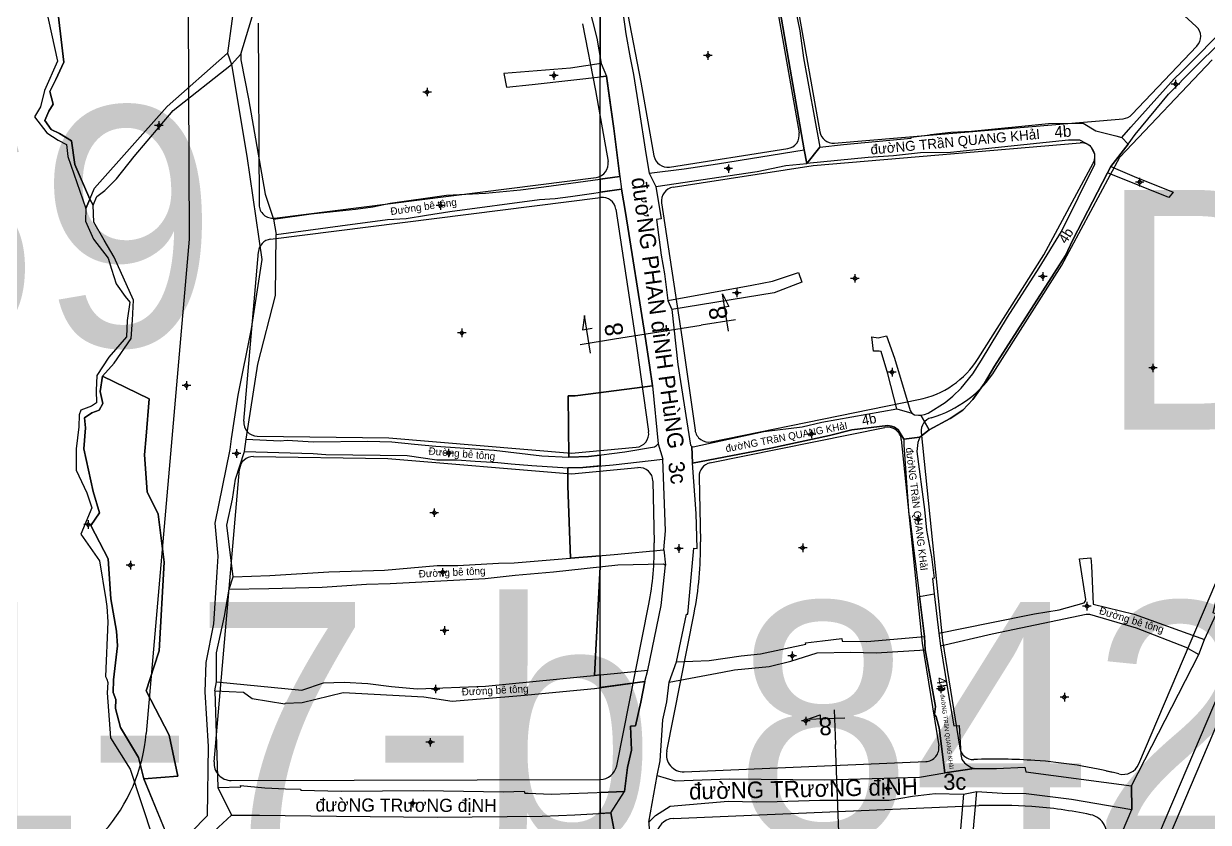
# Model space of a CAD drawing. Extents: x 548357 to 553070, y 1834500 to 1842500.
# Drawn here: x 551831.4 to 552177.8, y 1839720.7 to 1839954 of the extents above; entities that cross this region are included whole.
import ezdxf

# ---------------------------------------------------------------- set-up
doc = ezdxf.new("R2010")
doc.units = 0
for name, color, linetype in [('Level 10', 7, 'Continuous'), ('Level 11', 7, 'Continuous'), ('Level 13', 7, 'Continuous'), ('Level 2', 7, 'Continuous'), ('Level 20', 7, 'Continuous'), ('Level 30', 7, 'Continuous'), ('Level 4', 7, 'Continuous'), ('Level 5', 7, 'Continuous'), ('Level 52', 7, 'Continuous'), ('Level 55', 7, 'Continuous'), ('Level 61', 7, 'Continuous'), ('Level 62', 7, 'Continuous'), ('Level 7', 7, 'Continuous')]:
    doc.layers.add(name, color=color, linetype=linetype)

msp = doc.modelspace()

# ---------------------------------------------------------------- linework, layer by layer
at = {"layer": 'Level 10'}
for p, q in [((551894.96, 1839945.12), (551898.9, 1839958.28)), ((551891.05, 1839945.43), (551892.17, 1839942.16)), ((551892.17, 1839942.16), (551894.96, 1839945.12)), ((552000.29, 1839942.39), (552001.8, 1839938.69)), ((552152.44, 1839920.77), (552154.31, 1839918.89)), ((552059.66, 1839917.15), (552060.42, 1839913.18)), ((552060.42, 1839913.18), (552064.18, 1839918.01)), ((552149.31, 1839912.36), (552154.31, 1839918.89)), ((552005.69, 1839909.44), (552006.21, 1839905.67)), ((552014.28, 1839910.39), (552016.23, 1839906.45)), ((552148.32, 1839910.5), (552149.31, 1839912.36)), ((551849.59, 1839900.04), (551850.72, 1839902.76)), ((551850.72, 1839902.76), (551851.73, 1839900.97)), ((551904.51, 1839896.91), (551905.21, 1839892.49)), ((552019.73, 1839873.18), (552020.94, 1839870.48)), ((552086.71, 1839841.5), (552091.08, 1839840.18)), ((552093.77, 1839839.65), (552096.18, 1839835.31)), ((552088.79, 1839832.65), (552093.43, 1839833.22)), ((552093.43, 1839833.22), (552096.18, 1839835.31)), ((551895.98, 1839828.98), (551896.49, 1839832.63)), ((552016.93, 1839831.23), (552018.34, 1839826.82)), ((552026.74, 1839830.5), (552026.96, 1839825.57)), ((552018.6, 1839800.27), (552019.11, 1839795.8)), ((551891.51, 1839788.8), (551892.68, 1839792.38)), ((552093.37, 1839786.68), (552097.63, 1839787.43)), ((552093.37, 1839786.68), (552094.84, 1839774.91)), ((552097.63, 1839787.43), (552099.02, 1839775.94)), ((552094.84, 1839774.91), (552095.01, 1839771.03)), ((552099.02, 1839775.94), (552099.5, 1839772.24)), ((552174.99, 1839769.72), (552176.67, 1839774.05)), ((552020.17, 1839761.61), (552022.32, 1839767.51)), ((552155.28, 1839731.31), (552174.99, 1839769.72)), ((552012.99, 1839761.79), (552013.89, 1839765.15)), ((551887.35, 1839759.05), (551887.77, 1839761.67)), ((551887.35, 1839759.05), (551888.21, 1839730.82)), ((552100.72, 1839735.13), (552109.31, 1839736.38)), ((551866.59, 1839733.35), (551875.12, 1839712.59)), ((552014.21, 1839720.71), (552016.6, 1839734.31)), ((551888.21, 1839730.82), (551892.22, 1839722.77)), ((552003.1, 1839723.46), (552007.07, 1839729.66)), ((552106.15, 1839728.83), (552110.13, 1839729.63)), ((552155.28, 1839731.31), (552155.44, 1839724.35)), ((551885.85, 1839716.87), (551892.22, 1839722.77))]:
    msp.add_line(p, q, dxfattribs=at)
for points in [[(552042.03, 1840086.91), (552036.46, 1840080.85), (552033.09, 1840077.06), (552032.33, 1840075.02), (552032.42, 1840071.3), (552035.33, 1840058.44), (552038.78, 1840039.44), (552040.8, 1840029.04), (552041.63, 1840023.84), (552043.28, 1840015.42), (552044.5, 1840010.5), (552050.18, 1839988.48), (552050.68, 1839988.61), (552052.11, 1839982.15), (552058.33, 1839951.97), (552059.46, 1839944.03), (552064.18, 1839918.01)], [(551874.82, 1840060.07), (551877.52, 1840056.47), (551883.13, 1840040.25), (551894.56, 1839994.28), (551896.08, 1839982.99), (551891.05, 1839945.43)], [(551803.25, 1839993.72), (551816.2, 1839987.36), (551827.49, 1839984.86), (551835.83, 1839980.73), (551843.45, 1839974.14), (551840.96, 1839961.92), (551843.14, 1839942.77), (551840.82, 1839937.72), (551839.08, 1839934.25), (551840.08, 1839930.56), (551838.75, 1839928.44), (551837.63, 1839925.72), (551839.5, 1839923.1), (551841.88, 1839921.92), (551845.36, 1839919.86), (551846.42, 1839912.88), (551850.72, 1839902.76)], [(552047.21, 1839978.9), (552052.62, 1839957.58), (552059.66, 1839917.15)], [(551830.87, 1839973.54), (551835.23, 1839967.69), (551835.12, 1839960.05), (551837.81, 1839959.05), (551841.34, 1839943.08), (551837.47, 1839934.51), (551836.38, 1839929.78), (551834.6, 1839926.87), (551838.19, 1839922.2), (551841.55, 1839919.98), (551843.94, 1839918.71), (551844.35, 1839915.27), (551849.59, 1839900.04)], [(551992.87, 1839972.58), (551995.18, 1839964.84), (551998.96, 1839949.81), (552000.29, 1839942.39)], [(552002.97, 1839972.96), (552005.4, 1839960.86), (552006.08, 1839961.03), (552007.46, 1839951.11), (552008.72, 1839944.1), (552009.71, 1839939.18), (552011.28, 1839929.37), (552013.3, 1839916.16), (552014.28, 1839910.39)], [(552152.44, 1839920.77), (552155.09, 1839923.83), (552167.77, 1839937.97), (552169.98, 1839940.02), (552183.95, 1839954.14)], [(552154.31, 1839918.89), (552156.41, 1839921.63), (552166.14, 1839933.49), (552173.51, 1839940.95), (552181.52, 1839948.84), (552185.57, 1839952.62)], [(551850.72, 1839902.76), (551852.12, 1839905.95), (551873.35, 1839929.87), (551891.05, 1839945.43)], [(551894.96, 1839945.12), (551894.96, 1839943.48), (551897.12, 1839932.14), (551902, 1839904.23), (551904.51, 1839896.91)], [(551851.73, 1839900.97), (551852.8, 1839903.52), (551855.17, 1839905.29), (551858.54, 1839908.69), (551863.71, 1839915.22), (551875.17, 1839928.68), (551892.17, 1839942.16)], [(551892.17, 1839942.16), (551896.69, 1839915.35), (551901.09, 1839885.12), (551897.91, 1839864.91), (551894.07, 1839845.46), (551892.07, 1839832.72), (551891.67, 1839829.64), (551887.31, 1839808.05), (551888.16, 1839798.4), (551887.93, 1839793.71), (551886.97, 1839778.68), (551884.71, 1839767.35), (551884.41, 1839758.76), (551885.36, 1839742.85), (551885.1, 1839722.59), (551880.36, 1839717.77), (551875.12, 1839712.59)], [(552000.29, 1839942.39), (551991.29, 1839941.05), (551971.8, 1839939.46), (551972.6, 1839935.54), (551980.08, 1839936.25), (552001.8, 1839938.69)], [(552001.8, 1839938.69), (552003.92, 1839923.47), (552005.69, 1839909.44)], [(552064.18, 1839918.01), (552071.09, 1839918.76), (552090.89, 1839920.58), (552090.91, 1839920.88), (552096.36, 1839921.54), (552096.61, 1839921.62), (552102.53, 1839922.31), (552108.49, 1839922.67), (552131.05, 1839924.84), (552141.23, 1839925), (552144.91, 1839922.71), (552150.73, 1839921.26), (552152.44, 1839920.77)], [(552093.77, 1839839.65), (552094.84, 1839839.79), (552095.86, 1839840.23), (552100.8, 1839843.39), (552103.04, 1839845.16), (552105.53, 1839847.53), (552108.97, 1839851.72), (552111.5, 1839855.71), (552119.11, 1839868.33), (552128.3, 1839882.69), (552134.87, 1839893.3), (552144.59, 1839912.98), (552144.61, 1839915.85), (552143.35, 1839918.34), (552140.18, 1839920.05), (552136.92, 1839920.02), (552102.44, 1839916.36), (552093.58, 1839916.28), (552085.69, 1839915.46), (552078.33, 1839914.92), (552060.42, 1839913.18)], [(552014.28, 1839910.39), (552024.54, 1839911.65), (552034.27, 1839913.11), (552059.66, 1839917.15)], [(552016.23, 1839906.45), (552045.88, 1839910.82), (552054.22, 1839912.58), (552060.42, 1839913.18)], [(551904.51, 1839896.91), (551915.49, 1839898.46), (551928.41, 1839899.8), (551933.5, 1839900.56), (551938.53, 1839901.6), (551955.06, 1839903.89), (551966.47, 1839904.55), (551976.69, 1839905.5), (551983.46, 1839906.33), (552005.69, 1839909.44)], [(552096.18, 1839835.31), (552102.27, 1839838.64), (552106.04, 1839841.1), (552108.92, 1839844.21), (552112.38, 1839849.02), (552115.29, 1839853.93), (552135.98, 1839886.33), (552138.17, 1839890.92), (552148.32, 1839910.5)], [(552149.31, 1839912.36), (552156.13, 1839909.35), (552167.51, 1839904.81), (552166.23, 1839903.29), (552148.32, 1839910.5)], [(551905.21, 1839892.49), (551923.94, 1839895.01), (551937.82, 1839896.8), (551943.29, 1839897.09), (551949.2, 1839898.11), (551956.04, 1839899.21), (551982.26, 1839902.66), (551986.85, 1839903), (551991.29, 1839903.55), (552006.21, 1839905.67)], [(552006.21, 1839905.67), (552007.35, 1839898.83), (552013.13, 1839862.65), (552014.38, 1839854.28), (552015.23, 1839848.21), (552016.93, 1839831.23)], [(552016.23, 1839906.45), (552017.76, 1839897.01), (552016.47, 1839896.84), (552017.84, 1839886.44), (552018.77, 1839880.91), (552019.73, 1839873.18)], [(551849.59, 1839900.04), (551849.51, 1839896.33), (551851.83, 1839891.12), (551856.13, 1839885.55), (551857.08, 1839882.28), (551858.5, 1839878), (551861.14, 1839874.35), (551862.44, 1839872.71), (551861.72, 1839867.35), (551861.45, 1839862.58), (551856.29, 1839856.57), (551852.83, 1839851.27), (551852.65, 1839846.81), (551852.73, 1839843.24), (551851.28, 1839842.3), (551848.91, 1839841.36), (551848.11, 1839841.1), (551847.64, 1839839.71), (551847.57, 1839836.21), (551846.8, 1839829.81), (551846.77, 1839823.57), (551849.91, 1839816.99), (551851.4, 1839812.53), (551848.12, 1839804.86), (551853.58, 1839797.04), (551855.45, 1839785.79), (551855.77, 1839783.69), (551856.01, 1839779.25), (551855.37, 1839763.25), (551855.74, 1839762.53), (551856.04, 1839761.49), (551855.8, 1839758.45), (551856.79, 1839745.32), (551862.57, 1839736.15), (551869.14, 1839716.1)], [(551854.44, 1839851), (551857.93, 1839854.81), (551862.89, 1839862.04), (551863.2, 1839867.41), (551863.56, 1839873.23), (551857.85, 1839885.85), (551854.95, 1839890.82), (551851.93, 1839896.07), (551851.73, 1839900.97)], [(551896.49, 1839832.63), (551899.86, 1839854.58), (551905.09, 1839874.62), (551905.21, 1839892.49)], [(552176.67, 1839774.05), (552180.05, 1839781.5), (552179.16, 1839781.84), (552180.89, 1839788.63), (552182.73, 1839787.92), (552204.65, 1839839.34), (552209.24, 1839849.77), (552210.94, 1839856.2), (552212.74, 1839861.87), (552216.84, 1839868.31), (552215.79, 1839868.78), (552222.71, 1839882.13)], [(552019.73, 1839873.18), (552044.29, 1839877.61), (552050.36, 1839878.83), (552057.92, 1839881.33), (552058.89, 1839878.51), (552050.87, 1839875.36), (552020.94, 1839870.48)], [(552020.94, 1839870.48), (552022.63, 1839854.47), (552026.43, 1839830.85), (552026.74, 1839830.5)], [(552086.71, 1839841.5), (552084.12, 1839851.73), (552082.11, 1839858.24), (552081.58, 1839858.35), (552079.86, 1839858.3), (552079.4, 1839862.58), (552081.25, 1839862.24), (552083.71, 1839862.85), (552086.04, 1839856.3), (552090.56, 1839841.04), (552091.08, 1839840.18)], [(551854.44, 1839851), (551853.81, 1839846.58), (551854.55, 1839843.04), (551853.46, 1839841.09), (551851.35, 1839840.31), (551849.21, 1839838.89), (551849.47, 1839835.91), (551849.01, 1839829.84), (551851.77, 1839817.31), (551853.58, 1839811.12), (551851.09, 1839807.43), (551856.09, 1839797.7), (551856.93, 1839785.98), (551858.57, 1839776.56), (551858.82, 1839772.24), (551857.69, 1839762.25), (551857.63, 1839758.55), (551858.39, 1839756.5), (551858.26, 1839753.95), (551859.72, 1839748.32), (551864.97, 1839739.59), (551866.59, 1839733.35)], [(551854.44, 1839851), (551868.11, 1839844.45), (551867.24, 1839833.55), (551866.79, 1839828), (551867.51, 1839817.24), (551870.7, 1839810.73), (551872.53, 1839796.68), (551871.05, 1839770.81), (551870.85, 1839770.2), (551867.2, 1839759.1), (551873.95, 1839746.09), (551876.46, 1839734.09), (551866.59, 1839733.35)], [(552026.74, 1839830.5), (552027.19, 1839830.35), (552047.79, 1839834.84), (552059.03, 1839836.19), (552064.82, 1839837.59), (552086.71, 1839841.5)], [(552091.08, 1839840.18), (552091.89, 1839839.76), (552093.02, 1839839.63), (552093.77, 1839839.65)], [(552026.96, 1839825.57), (552049.89, 1839829.99), (552067.03, 1839833.72), (552073.54, 1839835.35), (552084.12, 1839836.61), (552085.15, 1839836.43), (552085.99, 1839836.09), (552087.05, 1839835.38), (552088.79, 1839832.65)], [(552093.43, 1839833.22), (552092.88, 1839831.68), (552092.51, 1839829.02), (552094.79, 1839812.09), (552095.36, 1839806.07), (552096.89, 1839798.22), (552097.6, 1839791.97), (552097.09, 1839791.92), (552097.63, 1839787.43)], [(551896.49, 1839832.63), (551906.43, 1839832.15), (551908.46, 1839832.34), (551916.12, 1839831.88), (551932.09, 1839832.08), (551939.11, 1839831.89), (551945.64, 1839831.19), (551951.92, 1839830.57), (551968.97, 1839829.39), (551982.91, 1839827.79), (551990.79, 1839827.4), (551996.59, 1839827.56), (552007.2, 1839828.89), (552015.83, 1839830.43), (552016.43, 1839830.75), (552016.93, 1839831.23)], [(552088.79, 1839832.65), (552088.77, 1839831.01), (552090.19, 1839810.34), (552090.42, 1839810.35), (552093.37, 1839786.68)], [(551892.68, 1839792.38), (551890.84, 1839807.47), (551892.43, 1839815.08), (551893.35, 1839820.91), (551895.98, 1839828.98)], [(551895.98, 1839828.98), (551916.09, 1839828.39), (551919.81, 1839828.15), (551943.54, 1839827.84), (551952.18, 1839826.57), (551958.03, 1839826.6), (551963.44, 1839826.17), (551970.03, 1839825.76), (551973.97, 1839825.38), (551980.03, 1839824.91), (551990.51, 1839824.23), (551994.91, 1839824.35), (552003.79, 1839825.12), (552018.34, 1839826.82)], [(552018.6, 1839800.27), (552019.04, 1839805.85), (552018.34, 1839826.82)], [(552022.32, 1839767.51), (552025.19, 1839781.44), (552025.57, 1839781.46), (552027.32, 1839800.78), (552028.33, 1839800.69), (552028.04, 1839810.92), (552026.96, 1839825.57)], [(551892.68, 1839792.38), (551903.37, 1839792.81), (551920.62, 1839793.83), (551936.9, 1839794.32), (551952.35, 1839795.66), (551958.4, 1839795.74), (551970.26, 1839796.38), (551974.78, 1839796.52), (552004.1, 1839798.92), (552018.6, 1839800.27)], [(551891.51, 1839788.8), (551903.09, 1839788.97), (551918.69, 1839789.4), (551931.64, 1839790.23), (551938.56, 1839790.43), (551946.02, 1839790.88), (551966.33, 1839791.92), (551975.16, 1839792.85), (551986.28, 1839793.81), (552005.18, 1839795.9), (552018.51, 1839796.2), (552019.11, 1839795.8)], [(552013.89, 1839765.15), (552017.82, 1839784.04), (552019.11, 1839795.8)], [(552099.02, 1839775.94), (552113.87, 1839778.97), (552127, 1839781.54), (552134.21, 1839782.79), (552141.49, 1839784.76), (552141.8, 1839785.15), (552141.95, 1839785.79), (552140.12, 1839797.64), (552143.38, 1839797.98), (552143.58, 1839795.64), (552144.14, 1839784.41), (552156.06, 1839781.45), (552176.67, 1839774.05)], [(551887.77, 1839761.67), (551887.82, 1839770.16), (551890.15, 1839780.94), (551891.51, 1839788.8)], [(552099.5, 1839772.24), (552114.57, 1839775.72), (552142.04, 1839781.46), (552143.06, 1839781.45), (552156.67, 1839777.48), (552171.22, 1839771.88), (552174.99, 1839769.72)], [(552022.32, 1839767.51), (552031.86, 1839767.97), (552041.24, 1839769.26), (552046.82, 1839769.93), (552060.12, 1839772.73), (552060.03, 1839773.15), (552065.02, 1839773.67), (552070.67, 1839774.4), (552070.73, 1839773.61), (552077.98, 1839773.48), (552094.84, 1839774.91)], [(552020.17, 1839761.61), (552035.71, 1839764.5), (552039.24, 1839765.22), (552049.42, 1839766.19), (552055.74, 1839767.75), (552063.37, 1839770.16), (552073.3, 1839770.33), (552080.68, 1839770.16), (552095.01, 1839771.03)], [(552095.01, 1839771.03), (552098.05, 1839754.46), (552097.72, 1839752.13), (552098.24, 1839751.49), (552099.09, 1839748.31), (552100.72, 1839735.13)], [(552099.5, 1839772.24), (552101.5, 1839759.66), (552103.34, 1839748.82), (552104.93, 1839748.91), (552105.43, 1839740.46), (552105.74, 1839739.03), (552106.46, 1839738.06), (552107.34, 1839737.31), (552108.42, 1839736.68), (552109.31, 1839736.38)], [(551887.77, 1839761.67), (551912.79, 1839759.28), (551919.11, 1839761.45), (551925.14, 1839761.64), (551932.01, 1839761.22), (551938.92, 1839760.37), (551946.42, 1839759.62), (551966.48, 1839760.42), (552013.89, 1839765.15)], [(551887.35, 1839759.05), (551895.66, 1839758.67), (551898.21, 1839756.88), (551907.8, 1839755.29), (551907.84, 1839755.48), (551912.8, 1839755.64), (551924.86, 1839758.61), (551948.38, 1839757.3), (551956.71, 1839756.03), (551976.82, 1839757.69), (551998.29, 1839759.8), (552012.99, 1839761.79)], [(552007.07, 1839729.66), (552007.97, 1839736.63), (552009.09, 1839741.77), (552008.88, 1839748.71), (552010.3, 1839748.8), (552011.9, 1839755.8), (552012.99, 1839761.79)], [(552016.6, 1839734.31), (552017.55, 1839738.63), (552018.26, 1839750.62), (552019.45, 1839755.83), (552020.17, 1839761.61)], [(552109.31, 1839736.38), (552115.89, 1839736.41), (552124.11, 1839736.78), (552124.43, 1839735.41), (552155.28, 1839731.31)], [(552016.6, 1839734.31), (552021.86, 1839732.76), (552037.7, 1839733.34), (552065.65, 1839733.1), (552093.37, 1839733.8), (552100.72, 1839735.13)], [(551888.21, 1839730.82), (551894.9, 1839731.02), (551894.86, 1839731.42), (551901.96, 1839730.7), (551907.93, 1839730.48), (551912.4, 1839730.37), (551912.42, 1839730.09), (551924.31, 1839729.76), (551948.29, 1839729.99), (551971.7, 1839729.57), (551977.74, 1839729.73), (551977.91, 1839729.21), (551978.89, 1839729.18), (551985.64, 1839728.84), (552007.07, 1839729.66)], [(552014.21, 1839720.71), (552016.11, 1839722.62), (552020.39, 1839725.32), (552037.36, 1839726.87), (552045.73, 1839726.68), (552051.73, 1839726.78), (552064.17, 1839727.08), (552084.49, 1839727.16), (552091.29, 1839728.25), (552097.87, 1839729.11), (552106.15, 1839728.83)], [(552106.15, 1839728.83), (552103.5, 1839697), (552102.54, 1839688.85), (552102.89, 1839688.78), (552102.8, 1839686.5), (552103.5, 1839686.45), (552102.72, 1839679.96), (552106.2, 1839679.56), (552106.09, 1839689.1), (552108.32, 1839710.06), (552110.13, 1839729.63)], [(552110.13, 1839729.63), (552117.54, 1839729.2), (552124.49, 1839729.05), (552137.81, 1839727.45), (552155.44, 1839724.35)], [(551892.22, 1839722.77), (551900.38, 1839722.74), (551922.9, 1839722.41), (551952.3, 1839722.2), (551982.97, 1839722.41), (551992.57, 1839722.79), (552003.1, 1839723.46)], [(552006.39, 1839666.95), (552006.63, 1839674.22), (552006.05, 1839674.22), (552006.91, 1839695.6), (552006.45, 1839701.13), (552006.51, 1839708.99), (552005.71, 1839715.88), (552004.55, 1839715.63), (552003.1, 1839723.46)], [(552127.72, 1839595.02), (552129.19, 1839608.97), (552124.61, 1839609.52), (552131.63, 1839660.7), (552134.89, 1839660.28), (552137.78, 1839676.33), (552139.21, 1839683.03), (552143.75, 1839696.81), (552155.44, 1839724.35)], [(552014.21, 1839720.71), (552015.66, 1839684.38), (552015.56, 1839675.57), (552014.2, 1839668.95), (552013.43, 1839662.95), (552013.15, 1839662.95), (552012.56, 1839654.52)]]:
    msp.add_lwpolyline(points, dxfattribs=at)
at = {"layer": 'Level 11'}
for p, q in [((552030.85, 1839944.74), (552030.22, 1839944.74)), ((552031.47, 1839945.36), (552030.85, 1839944.74)), ((552030.85, 1839944.74), (552031.47, 1839944.11)), ((552031.47, 1839945.99), (552031.47, 1839945.36)), ((552032.1, 1839944.74), (552031.47, 1839945.36)), ((552031.47, 1839944.11), (552032.1, 1839944.74)), ((552031.47, 1839944.11), (552031.47, 1839943.49)), ((552032.72, 1839944.74), (552032.1, 1839944.74)), ((551985.82, 1839938.87), (551985.2, 1839938.87)), ((551986.45, 1839939.49), (551985.82, 1839938.87)), ((551985.82, 1839938.87), (551986.45, 1839938.24)), ((551986.45, 1839940.12), (551986.45, 1839939.49)), ((551987.07, 1839938.87), (551986.45, 1839939.49)), ((551986.45, 1839938.24), (551987.07, 1839938.87)), ((551986.45, 1839938.24), (551986.45, 1839937.62)), ((551987.7, 1839938.87), (551987.07, 1839938.87)), ((552168.2, 1839937.03), (552167.58, 1839936.4)), ((552168.2, 1839937.65), (552168.2, 1839937.03)), ((552168.83, 1839936.4), (552168.2, 1839937.03)), ((551948.75, 1839934.08), (551948.12, 1839934.08)), ((551949.37, 1839934.7), (551948.75, 1839934.08)), ((551948.75, 1839934.08), (551949.37, 1839933.45)), ((551949.37, 1839935.33), (551949.37, 1839934.7)), ((551950, 1839934.08), (551949.37, 1839934.7)), ((551949.37, 1839933.45), (551950, 1839934.08)), ((551949.37, 1839933.45), (551949.37, 1839932.83)), ((551950.62, 1839934.08), (551950, 1839934.08)), ((552167.58, 1839936.4), (552166.95, 1839936.4)), ((552167.58, 1839936.4), (552168.2, 1839935.78)), ((552168.2, 1839935.78), (552168.83, 1839936.4)), ((552168.2, 1839935.78), (552168.2, 1839935.15)), ((552169.45, 1839936.4), (552168.83, 1839936.4)), ((551870.33, 1839924.27), (551869.71, 1839924.27)), ((551870.96, 1839924.9), (551870.33, 1839924.27)), ((551870.33, 1839924.27), (551870.96, 1839923.65)), ((551870.96, 1839925.52), (551870.96, 1839924.9)), ((551871.58, 1839924.27), (551870.96, 1839924.9)), ((551870.96, 1839923.65), (551871.58, 1839924.27)), ((551870.96, 1839923.65), (551870.96, 1839923.02)), ((551872.21, 1839924.27), (551871.58, 1839924.27)), ((552037.45, 1839912.94), (552037.45, 1839912.31)), ((552036.83, 1839911.69), (552036.2, 1839911.69)), ((552037.45, 1839912.31), (552036.83, 1839911.69)), ((552036.83, 1839911.69), (552037.45, 1839911.06)), ((552038.08, 1839911.69), (552037.45, 1839912.31)), ((552037.45, 1839911.06), (552038.08, 1839911.69)), ((552037.45, 1839911.06), (552037.45, 1839910.44)), ((552038.7, 1839911.69), (552038.08, 1839911.69)), ((552157.07, 1839907.76), (552156.44, 1839907.76)), ((552157.69, 1839908.39), (552157.07, 1839907.76)), ((552157.07, 1839907.76), (552157.69, 1839907.14)), ((552157.69, 1839909.01), (552157.69, 1839908.39)), ((552158.32, 1839907.76), (552157.69, 1839908.39)), ((552157.69, 1839907.14), (552158.32, 1839907.76)), ((552157.69, 1839907.14), (552157.69, 1839906.51)), ((552158.94, 1839907.76), (552158.32, 1839907.76)), ((551952.67, 1839900.91), (551952.04, 1839900.91)), ((551953.29, 1839901.54), (551952.67, 1839900.91)), ((551952.67, 1839900.91), (551953.29, 1839900.29)), ((551953.29, 1839902.16), (551953.29, 1839901.54)), ((551953.92, 1839900.91), (551953.29, 1839901.54)), ((551953.29, 1839900.29), (551953.92, 1839900.91)), ((551953.29, 1839900.29), (551953.29, 1839899.66)), ((551954.54, 1839900.91), (551953.92, 1839900.91)), ((552129.36, 1839881.41), (552129.36, 1839880.78)), ((552073.83, 1839879.62), (552073.2, 1839879.62)), ((552074.45, 1839880.24), (552073.83, 1839879.62)), ((552073.83, 1839879.62), (552074.45, 1839878.99)), ((552074.45, 1839880.87), (552074.45, 1839880.24)), ((552075.08, 1839879.62), (552074.45, 1839880.24)), ((552074.45, 1839878.99), (552075.08, 1839879.62)), ((552074.45, 1839878.99), (552074.45, 1839878.37)), ((552075.7, 1839879.62), (552075.08, 1839879.62)), ((552128.73, 1839880.16), (552128.11, 1839880.16)), ((552129.36, 1839880.78), (552128.73, 1839880.16)), ((552128.73, 1839880.16), (552129.36, 1839879.53)), ((552129.98, 1839880.16), (552129.36, 1839880.78)), ((552129.36, 1839879.53), (552129.98, 1839880.16)), ((552129.36, 1839879.53), (552129.36, 1839878.91)), ((552130.61, 1839880.16), (552129.98, 1839880.16)), ((552039.31, 1839875.38), (552038.69, 1839875.38)), ((552039.94, 1839876), (552039.31, 1839875.38)), ((552039.31, 1839875.38), (552039.94, 1839874.75)), ((552039.94, 1839876.63), (552039.94, 1839876)), ((552040.56, 1839875.38), (552039.94, 1839876)), ((552039.94, 1839874.75), (552040.56, 1839875.38)), ((552039.94, 1839874.75), (552039.94, 1839874.13)), ((552041.19, 1839875.38), (552040.56, 1839875.38)), ((551959.52, 1839864.31), (551958.9, 1839863.68)), ((551959.52, 1839864.93), (551959.52, 1839864.31)), ((551960.15, 1839863.68), (551959.52, 1839864.31)), ((551958.9, 1839863.68), (551958.27, 1839863.68)), ((551958.9, 1839863.68), (551959.52, 1839863.06)), ((551959.52, 1839863.06), (551960.15, 1839863.68)), ((551959.52, 1839863.06), (551959.52, 1839862.43)), ((551960.77, 1839863.68), (551960.15, 1839863.68)), ((552161.59, 1839854.05), (552160.97, 1839853.43)), ((552161.59, 1839854.68), (552161.59, 1839854.05)), ((552162.22, 1839853.43), (552161.59, 1839854.05)), ((552084.68, 1839852.19), (552084.06, 1839852.19)), ((552085.31, 1839852.82), (552084.68, 1839852.19)), ((552084.68, 1839852.19), (552085.31, 1839851.57)), ((552085.31, 1839853.44), (552085.31, 1839852.82)), ((552085.93, 1839852.19), (552085.31, 1839852.82)), ((552085.31, 1839851.57), (552085.93, 1839852.19)), ((552085.31, 1839851.57), (552085.31, 1839850.94)), ((552086.56, 1839852.19), (552085.93, 1839852.19)), ((552160.97, 1839853.43), (552160.34, 1839853.43)), ((552160.97, 1839853.43), (552161.59, 1839852.8)), ((552161.59, 1839852.8), (552162.22, 1839853.43)), ((552161.59, 1839852.8), (552161.59, 1839852.18)), ((552162.84, 1839853.43), (552162.22, 1839853.43)), ((551878.39, 1839848.29), (551877.76, 1839848.29)), ((551879.01, 1839848.92), (551878.39, 1839848.29)), ((551878.39, 1839848.29), (551879.01, 1839847.67)), ((551879.01, 1839849.54), (551879.01, 1839848.92)), ((551879.64, 1839848.29), (551879.01, 1839848.92)), ((551879.01, 1839847.67), (551879.64, 1839848.29)), ((551879.01, 1839847.67), (551879.01, 1839847.04)), ((551880.26, 1839848.29), (551879.64, 1839848.29)), ((552061.12, 1839834.13), (552060.5, 1839834.13)), ((552061.75, 1839834.76), (552061.12, 1839834.13)), ((552061.12, 1839834.13), (552061.75, 1839833.51)), ((552061.75, 1839835.38), (552061.75, 1839834.76)), ((552062.37, 1839834.13), (552061.75, 1839834.76)), ((552061.75, 1839833.51), (552062.37, 1839834.13)), ((552061.75, 1839833.51), (552061.75, 1839832.88)), ((552063, 1839834.13), (552062.37, 1839834.13)), ((551893.67, 1839829.67), (551893.67, 1839829.05)), ((551955.65, 1839829.82), (551955.65, 1839829.19)), ((551893.05, 1839828.42), (551892.42, 1839828.42)), ((551893.67, 1839829.05), (551893.05, 1839828.42)), ((551893.05, 1839828.42), (551893.67, 1839827.8)), ((551894.3, 1839828.42), (551893.67, 1839829.05)), ((551893.67, 1839827.8), (551894.3, 1839828.42)), ((551893.67, 1839827.8), (551893.67, 1839827.17)), ((551894.92, 1839828.42), (551894.3, 1839828.42)), ((551955.03, 1839828.57), (551954.4, 1839828.57)), ((551955.65, 1839829.19), (551955.03, 1839828.57)), ((551955.03, 1839828.57), (551955.65, 1839827.94)), ((551956.28, 1839828.57), (551955.65, 1839829.19)), ((551955.65, 1839827.94), (551956.28, 1839828.57)), ((551955.65, 1839827.94), (551955.65, 1839827.32)), ((551956.9, 1839828.57), (551956.28, 1839828.57)), ((551951.45, 1839812.38), (551951.45, 1839811.75)), ((551850.29, 1839808.93), (551850.29, 1839808.3)), ((551950.83, 1839811.13), (551950.2, 1839811.13)), ((551951.45, 1839811.75), (551950.83, 1839811.13)), ((551950.83, 1839811.13), (551951.45, 1839810.5)), ((551952.08, 1839811.13), (551951.45, 1839811.75)), ((551951.45, 1839810.5), (551952.08, 1839811.13)), ((551951.45, 1839810.5), (551951.45, 1839809.88)), ((551952.7, 1839811.13), (551952.08, 1839811.13)), ((552092.34, 1839809.18), (552091.72, 1839809.18)), ((552092.97, 1839809.81), (552092.34, 1839809.18)), ((552092.34, 1839809.18), (552092.97, 1839808.56)), ((552092.97, 1839810.43), (552092.97, 1839809.81)), ((552093.59, 1839809.18), (552092.97, 1839809.81)), ((552092.97, 1839808.56), (552093.59, 1839809.18)), ((552094.22, 1839809.18), (552093.59, 1839809.18)), ((551849.66, 1839807.68), (551849.04, 1839807.68)), ((551850.29, 1839808.3), (551849.66, 1839807.68)), ((551849.66, 1839807.68), (551850.29, 1839807.05)), ((551850.91, 1839807.68), (551850.29, 1839808.3)), ((551850.29, 1839807.05), (551850.91, 1839807.68)), ((551850.29, 1839807.05), (551850.29, 1839806.43)), ((551851.54, 1839807.68), (551850.91, 1839807.68)), ((552092.97, 1839808.56), (552092.97, 1839807.93)), ((552022.97, 1839801.91), (552022.97, 1839801.28)), ((552059.2, 1839802.12), (552059.2, 1839801.5)), ((552022.35, 1839800.66), (552021.72, 1839800.66)), ((552022.97, 1839801.28), (552022.35, 1839800.66)), ((552022.35, 1839800.66), (552022.97, 1839800.03)), ((552023.6, 1839800.66), (552022.97, 1839801.28)), ((552022.97, 1839800.03), (552023.6, 1839800.66)), ((552022.97, 1839800.03), (552022.97, 1839799.41)), ((552024.22, 1839800.66), (552023.6, 1839800.66)), ((552058.58, 1839800.87), (552057.95, 1839800.87)), ((552059.2, 1839801.5), (552058.58, 1839800.87)), ((552058.58, 1839800.87), (552059.2, 1839800.25)), ((552059.83, 1839800.87), (552059.2, 1839801.5)), ((552059.2, 1839800.25), (552059.83, 1839800.87)), ((552059.2, 1839800.25), (552059.2, 1839799.62)), ((552060.45, 1839800.87), (552059.83, 1839800.87)), ((551862.02, 1839795.81), (551861.4, 1839795.81)), ((551862.65, 1839796.44), (551862.02, 1839795.81)), ((551862.02, 1839795.81), (551862.65, 1839795.19)), ((551862.65, 1839797.06), (551862.65, 1839796.44)), ((551863.27, 1839795.81), (551862.65, 1839796.44)), ((551862.65, 1839795.19), (551863.27, 1839795.81)), ((551862.65, 1839795.19), (551862.65, 1839794.56)), ((551863.9, 1839795.81), (551863.27, 1839795.81)), ((551953.89, 1839794.97), (551953.89, 1839794.35)), ((551953.26, 1839793.72), (551952.64, 1839793.72)), ((551953.89, 1839794.35), (551953.26, 1839793.72)), ((551953.26, 1839793.72), (551953.89, 1839793.1)), ((551954.51, 1839793.72), (551953.89, 1839794.35)), ((551953.89, 1839793.1), (551954.51, 1839793.72)), ((551953.89, 1839793.1), (551953.89, 1839792.47)), ((551955.14, 1839793.72), (551954.51, 1839793.72)), ((552142.26, 1839784.48), (552141.64, 1839783.85)), ((552142.26, 1839785.1), (552142.26, 1839784.48)), ((552142.89, 1839783.85), (552142.26, 1839784.48)), ((552141.64, 1839783.85), (552141.01, 1839783.85)), ((552141.64, 1839783.85), (552142.26, 1839783.23)), ((552142.26, 1839783.23), (552142.89, 1839783.85)), ((552142.26, 1839783.23), (552142.26, 1839782.6)), ((552143.51, 1839783.85), (552142.89, 1839783.85)), ((551954.46, 1839777.95), (551954.46, 1839777.32)), ((551953.83, 1839776.7), (551953.21, 1839776.7)), ((551954.46, 1839777.32), (551953.83, 1839776.7)), ((551953.83, 1839776.7), (551954.46, 1839776.07)), ((551955.08, 1839776.7), (551954.46, 1839777.32)), ((551954.46, 1839776.07), (551955.08, 1839776.7)), ((551954.46, 1839776.07), (551954.46, 1839775.45)), ((551955.71, 1839776.7), (551955.08, 1839776.7)), ((552055.49, 1839769.3), (552054.87, 1839769.3)), ((552056.12, 1839769.92), (552055.49, 1839769.3)), ((552055.49, 1839769.3), (552056.12, 1839768.67)), ((552056.12, 1839770.55), (552056.12, 1839769.92)), ((552056.74, 1839769.3), (552056.12, 1839769.92)), ((552056.12, 1839768.67), (552056.74, 1839769.3)), ((552056.12, 1839768.67), (552056.12, 1839768.05)), ((552057.37, 1839769.3), (552056.74, 1839769.3)), ((551951.87, 1839760.24), (551951.25, 1839759.61)), ((551951.87, 1839760.86), (551951.87, 1839760.24)), ((551952.5, 1839759.61), (551951.87, 1839760.24)), ((552099.58, 1839760.29), (552098.96, 1839759.67)), ((552099.58, 1839760.92), (552099.58, 1839760.29)), ((552100.21, 1839759.67), (552099.58, 1839760.29)), ((551951.25, 1839759.61), (551950.62, 1839759.61)), ((551951.25, 1839759.61), (551951.87, 1839758.99)), ((551951.87, 1839758.99), (551952.5, 1839759.61)), ((551951.87, 1839758.99), (551951.87, 1839758.36)), ((551953.12, 1839759.61), (551952.5, 1839759.61)), ((552098.96, 1839759.67), (552098.33, 1839759.67)), ((552098.96, 1839759.67), (552099.58, 1839759.04)), ((552099.58, 1839759.04), (552100.21, 1839759.67)), ((552099.58, 1839759.04), (552099.58, 1839758.42)), ((552100.83, 1839759.67), (552100.21, 1839759.67)), ((552135.08, 1839757.23), (552134.46, 1839757.23)), ((552135.71, 1839757.86), (552135.08, 1839757.23)), ((552135.08, 1839757.23), (552135.71, 1839756.61)), ((552135.71, 1839758.48), (552135.71, 1839757.86)), ((552136.33, 1839757.23), (552135.71, 1839757.86)), ((552135.71, 1839756.61), (552136.33, 1839757.23)), ((552136.96, 1839757.23), (552136.33, 1839757.23)), ((552135.71, 1839756.61), (552135.71, 1839755.98)), ((552059.46, 1839750.27), (552058.83, 1839750.27)), ((552060.08, 1839750.89), (552059.46, 1839750.27)), ((552059.46, 1839750.27), (552060.08, 1839749.64)), ((552060.08, 1839751.52), (552060.08, 1839750.89)), ((552060.71, 1839750.27), (552060.08, 1839750.89)), ((552060.08, 1839749.64), (552060.71, 1839750.27)), ((552061.33, 1839750.27), (552060.71, 1839750.27)), ((552060.08, 1839749.64), (552060.08, 1839749.02)), ((551949.66, 1839744.03), (551949.04, 1839744.03)), ((551950.29, 1839744.65), (551949.66, 1839744.03)), ((551949.66, 1839744.03), (551950.29, 1839743.4)), ((551950.29, 1839745.28), (551950.29, 1839744.65)), ((551950.91, 1839744.03), (551950.29, 1839744.65)), ((551950.29, 1839743.4), (551950.91, 1839744.03)), ((551950.29, 1839743.4), (551950.29, 1839742.78)), ((551951.54, 1839744.03), (551950.91, 1839744.03)), ((552083.4, 1839730.51), (552082.77, 1839730.51)), ((552084.02, 1839731.13), (552083.4, 1839730.51)), ((552083.4, 1839730.51), (552084.02, 1839729.88)), ((552084.02, 1839731.76), (552084.02, 1839731.13)), ((552084.65, 1839730.51), (552084.02, 1839731.13)), ((552084.02, 1839729.88), (552084.65, 1839730.51)), ((552084.02, 1839729.88), (552084.02, 1839729.26)), ((552085.27, 1839730.51), (552084.65, 1839730.51)), ((551944.53, 1839726.24), (551943.91, 1839726.24)), ((551945.16, 1839726.87), (551944.53, 1839726.24)), ((551944.53, 1839726.24), (551945.16, 1839725.62)), ((551945.16, 1839727.49), (551945.16, 1839726.87)), ((551945.78, 1839726.24), (551945.16, 1839726.87)), ((551945.16, 1839725.62), (551945.78, 1839726.24)), ((551945.16, 1839725.62), (551945.16, 1839724.99)), ((551946.41, 1839726.24), (551945.78, 1839726.24))]:
    msp.add_line(p, q, dxfattribs=at)
for centre in [(552031.47, 1839944.74), (551986.45, 1839938.87), (551949.37, 1839934.08), (552168.2, 1839936.4), (551870.96, 1839924.27), (552037.45, 1839911.69), (552157.69, 1839907.76), (551953.29, 1839900.91), (552074.45, 1839879.62), (552129.36, 1839880.16), (552039.94, 1839875.38), (551959.52, 1839863.68), (552085.3, 1839852.19), (552161.59, 1839853.43), (551879.01, 1839848.29), (552061.75, 1839834.13), (551893.67, 1839828.42), (551955.65, 1839828.57), (551951.45, 1839811.13), (552092.97, 1839809.18), (551850.29, 1839807.68), (552022.97, 1839800.66), (552059.2, 1839800.87), (551862.65, 1839795.81), (551953.89, 1839793.72), (552142.26, 1839783.85), (551954.46, 1839776.7), (552056.12, 1839769.3), (551951.87, 1839759.61), (552099.58, 1839759.67), (552135.71, 1839757.23), (552060.08, 1839750.27), (551950.29, 1839744.03), (552084.02, 1839730.51), (551945.16, 1839726.24)]:
    msp.add_circle(centre, 0.15, dxfattribs=at)
at = {"layer": 'Level 13'}
for points in [[(552035.74, 1839875.15), (552037.56, 1839871.41), (552034.76, 1839870.96)], [(552037.49, 1839864.15), (552035.74, 1839875.15)], [(551995.39, 1839868.74), (551994.81, 1839864.61), (551997.61, 1839865.06)], [(551997.13, 1839857.74), (551995.39, 1839868.74)], [(552039.51, 1839867.55), (552029.51, 1839865.96)], [(552004.15, 1839861.93), (552029.51, 1839865.96)], [(551994.16, 1839860.34), (552004.15, 1839861.93)], [(552068.36, 1839753.5), (552068.76, 1839743.38)], [(552060.37, 1839750.65), (552064.3, 1839752.02), (552064.41, 1839749.19)], [(552071.5, 1839751.09), (552060.37, 1839750.65)], [(552069.78, 1839717.73), (552068.76, 1839743.38)]]:
    msp.add_lwpolyline(points, dxfattribs=at)
at = {"layer": 'Level 2'}
for p, q in [((551841.34, 1839943.08), (551837.47, 1839934.51)), ((551834.6, 1839926.87), (551838.19, 1839922.2)), ((551838.19, 1839922.2), (551841.55, 1839919.98)), ((551849.51, 1839896.33), (551851.83, 1839891.12)), ((551854.95, 1839890.82), (551851.93, 1839896.07)), ((551854.44, 1839851), (551853.81, 1839846.58)), ((551868.11, 1839844.45), (551854.44, 1839851)), ((551853.81, 1839846.58), (551854.55, 1839843.04)), ((551849.21, 1839838.89), (551851.35, 1839840.31)), ((551852.73, 1839843.24), (551851.28, 1839842.3)), ((551851.35, 1839840.31), (551853.46, 1839841.09)), ((551849.47, 1839835.91), (551849.21, 1839838.89)), ((551849.91, 1839816.99), (551851.4, 1839812.53)), ((551851.77, 1839817.31), (551853.58, 1839811.12)), ((551870.7, 1839810.73), (551867.51, 1839817.24)), ((551856.93, 1839785.98), (551858.57, 1839776.56)), ((551855.77, 1839783.69), (551856.01, 1839779.25)), ((551858.57, 1839776.56), (551858.82, 1839772.24)), ((551858.82, 1839772.24), (551857.69, 1839762.25)), ((551867.2, 1839759.1), (551870.85, 1839770.2)), ((551855.8, 1839758.45), (551856.79, 1839745.32)), ((551859.72, 1839748.32), (551858.26, 1839753.95)), ((551864.97, 1839739.59), (551859.72, 1839748.32)), ((551859.72, 1839748.32), (551864.97, 1839739.59)), ((551856.79, 1839745.32), (551862.57, 1839736.15)), ((551864.97, 1839739.59), (551866.59, 1839733.35)), ((551862.57, 1839736.15), (551869.14, 1839716.1)), ((551866.59, 1839733.35), (551876.46, 1839734.09))]:
    msp.add_line(p, q, dxfattribs=at)
for points in [[(551849.59, 1839900.04), (551850.72, 1839902.76), (551846.42, 1839912.88), (551845.36, 1839919.86), (551841.88, 1839921.92), (551839.5, 1839923.1), (551837.63, 1839925.72), (551838.75, 1839928.44), (551840.08, 1839930.56), (551839.08, 1839934.25), (551840.82, 1839937.72), (551843.14, 1839942.77), (551840.96, 1839961.92), (551843.45, 1839974.14), (551835.83, 1839980.73), (551827.49, 1839984.86), (551816.2, 1839987.36), (551803.25, 1839993.72), (551798.78, 1840000)], [(551835.12, 1839960.05), (551837.81, 1839959.05), (551841.34, 1839943.08)], [(551837.47, 1839934.51), (551836.38, 1839929.78), (551834.6, 1839926.87)], [(551841.55, 1839919.98), (551843.94, 1839918.71), (551844.35, 1839915.27), (551849.59, 1839900.04)], [(551851.93, 1839896.07), (551851.73, 1839900.97), (551850.72, 1839902.76), (551849.59, 1839900.04), (551849.51, 1839896.33)], [(551851.83, 1839891.12), (551856.13, 1839885.55), (551857.08, 1839882.28)], [(551863.56, 1839873.23), (551857.85, 1839885.85), (551854.95, 1839890.82)], [(551857.08, 1839882.28), (551858.5, 1839878), (551861.14, 1839874.35), (551862.44, 1839872.71), (551861.72, 1839867.35)], [(551862.89, 1839862.04), (551863.2, 1839867.41), (551863.56, 1839873.23)], [(551861.72, 1839867.35), (551861.45, 1839862.58), (551856.29, 1839856.57), (551852.83, 1839851.27)], [(551853.46, 1839841.09), (551854.55, 1839843.04), (551853.81, 1839846.58), (551854.44, 1839851), (551857.93, 1839854.81), (551862.89, 1839862.04)], [(551852.83, 1839851.27), (551852.65, 1839846.81), (551852.73, 1839843.24)], [(551867.51, 1839817.24), (551866.79, 1839828), (551867.24, 1839833.55), (551868.11, 1839844.45)], [(551851.28, 1839842.3), (551848.91, 1839841.36), (551848.11, 1839841.1), (551847.64, 1839839.71)], [(551854.55, 1839843.04), (551853.46, 1839841.09), (551851.35, 1839840.31), (551849.21, 1839838.89)], [(551847.64, 1839839.71), (551847.57, 1839836.21), (551846.8, 1839829.81), (551846.77, 1839823.57), (551849.91, 1839816.99)], [(551849.21, 1839838.89), (551849.47, 1839835.91), (551849.01, 1839829.84), (551851.77, 1839817.31)], [(551853.58, 1839811.12), (551851.77, 1839817.31), (551849.01, 1839829.84), (551849.47, 1839835.91)], [(551851.4, 1839812.53), (551848.12, 1839804.86), (551853.58, 1839797.04), (551855.45, 1839785.79), (551855.77, 1839783.69)], [(551856.93, 1839785.98), (551856.09, 1839797.7), (551851.09, 1839807.43), (551853.58, 1839811.12)], [(551853.58, 1839811.12), (551851.09, 1839807.43), (551856.09, 1839797.7), (551856.93, 1839785.98)], [(551870.85, 1839770.2), (551871.05, 1839770.81), (551872.53, 1839796.68), (551870.7, 1839810.73)], [(551857.63, 1839758.55), (551857.69, 1839762.25), (551858.82, 1839772.24), (551858.57, 1839776.56), (551856.93, 1839785.98)], [(551856.01, 1839779.25), (551855.37, 1839763.25), (551855.74, 1839762.53), (551856.04, 1839761.49), (551855.8, 1839758.45)], [(551857.69, 1839762.25), (551857.63, 1839758.55), (551858.39, 1839756.5), (551858.26, 1839753.95), (551859.72, 1839748.32)], [(551858.26, 1839753.95), (551858.39, 1839756.5), (551857.63, 1839758.55)], [(551876.46, 1839734.09), (551873.95, 1839746.09), (551867.2, 1839759.1)], [(551869.14, 1839716.1), (551875.12, 1839712.59), (551866.59, 1839733.35), (551864.97, 1839739.59)]]:
    msp.add_lwpolyline(points, dxfattribs=at)
at = {"layer": 'Level 20'}
for points in [[(552052.11, 1839982.15), (552058.33, 1839951.97), (552059.46, 1839944.03), (552064.18, 1839918.01), (552060.42, 1839913.18), (552059.66, 1839917.15), (552052.62, 1839957.58)], [(552143.75, 1839696.81), (552155.44, 1839724.35), (552155.28, 1839731.31), (552174.99, 1839769.72), (552176.67, 1839774.05), (552180.05, 1839781.5)]]:
    msp.add_lwpolyline(points, dxfattribs=at)
for points in [[(552152.44, 1839920.77), (552154.31, 1839918.89), (552149.31, 1839912.36), (552148.32, 1839910.5), (552138.17, 1839890.92), (552135.98, 1839886.33), (552115.29, 1839853.93), (552112.38, 1839849.02), (552108.92, 1839844.21), (552106.04, 1839841.1), (552102.27, 1839838.64), (552096.18, 1839835.31), (552093.77, 1839839.65), (552094.84, 1839839.79), (552095.86, 1839840.23), (552100.8, 1839843.39), (552103.04, 1839845.16), (552105.53, 1839847.53), (552108.97, 1839851.72), (552111.5, 1839855.71), (552119.11, 1839868.33), (552128.3, 1839882.69), (552134.87, 1839893.3), (552144.59, 1839912.98), (552144.61, 1839915.85), (552143.35, 1839918.34), (552140.18, 1839920.05), (552136.92, 1839920.02), (552102.44, 1839916.36), (552093.58, 1839916.28), (552085.69, 1839915.46), (552078.33, 1839914.92), (552060.42, 1839913.18), (552064.18, 1839918.01), (552071.09, 1839918.76), (552090.89, 1839920.58), (552090.91, 1839920.88), (552096.36, 1839921.54), (552096.61, 1839921.62), (552102.53, 1839922.31), (552108.49, 1839922.67), (552131.05, 1839924.84), (552141.23, 1839925), (552144.91, 1839922.71), (552150.73, 1839921.26)], [(552096.18, 1839835.31), (552093.43, 1839833.22), (552088.79, 1839832.65), (552087.05, 1839835.38), (552085.99, 1839836.09), (552085.15, 1839836.43), (552084.12, 1839836.61), (552073.54, 1839835.35), (552067.03, 1839833.72), (552049.89, 1839829.99), (552026.96, 1839825.57), (552026.74, 1839830.5), (552027.19, 1839830.35), (552047.79, 1839834.84), (552059.03, 1839836.19), (552064.82, 1839837.59), (552086.71, 1839841.5), (552091.08, 1839840.18), (552091.89, 1839839.76), (552093.02, 1839839.63), (552093.77, 1839839.65)], [(552099.5, 1839772.24), (552101.5, 1839759.66), (552103.34, 1839748.82), (552104.93, 1839748.91), (552105.43, 1839740.46), (552105.74, 1839739.03), (552106.46, 1839738.06), (552107.34, 1839737.31), (552108.42, 1839736.68), (552109.31, 1839736.38), (552100.72, 1839735.13), (552099.09, 1839748.31), (552098.24, 1839751.49), (552097.72, 1839752.13), (552098.05, 1839754.46), (552095.01, 1839771.03), (552094.84, 1839774.91), (552093.37, 1839786.68), (552097.63, 1839787.43), (552099.02, 1839775.94)]]:
    msp.add_lwpolyline(points, close=True, dxfattribs=at)
at = {"layer": 'Level 30'}
for p, q in [((551900.01, 1839954.2), (551900.25, 1839901.2)), ((552155.45, 1839927.52), (552174.46, 1839947.53)), ((552068.43, 1839919.18), (552152.89, 1839926.29)), ((552020.25, 1839912.15), (552054.79, 1839917.54)), ((551904.75, 1839897.25), (551998.83, 1839909.14)), ((551903.54, 1839891.05), (552000.11, 1839903.25)), ((551895.76, 1839837.88), (551900.06, 1839887.42)), ((552032.47, 1839831.87), (552093.08, 1839844.18)), ((552157.42, 1839737.7), (552203.54, 1839846.24)), ((552156.75, 1839701.59), (552214.75, 1839838.11)), ((552159.51, 1839700.42), (552217.51, 1839836.94)), ((552032.08, 1839825.67), (552083.24, 1839836.06)), ((551887.11, 1839738.31), (551894.54, 1839823.9)), ((552015.4, 1839820.4), (552015.78, 1839802.33)), ((552028.88, 1839821.66), (552029.28, 1839802.62)), ((552004.83, 1839737.2), (552014.2, 1839784.37)), ((552019.43, 1839741.4), (552027.44, 1839781.74)), ((552024.54, 1839735.43), (552095.16, 1839738.4)), ((551892.11, 1839732.88), (551999.94, 1839733.17)), ((552147.86, 1839735.7), (552149.77, 1839735.27)), ((552021.29, 1839721.78), (552110.69, 1839725.54))]:
    msp.add_line(p, q, dxfattribs=at)
for points in [[(552034.42, 1840072.79), (552034.02, 1840069.33), (552044.18, 1840016.24), (552057.49, 1839960.27), (552064.16, 1839922.47)], [(552041.09, 1840075.29), (552131.58, 1839992.59), (552136.33, 1839987.99), (552174.26, 1839953.23)], [(552048.18, 1839973.49), (552051.61, 1839959.05), (552058.11, 1839922.19)], [(551879.49, 1839957.83), (551879.79, 1839891.06), (551867.26, 1839746.64)], [(552008.09, 1839956.6), (552011.87, 1839936.98), (552015.69, 1839915.41)], [(551994.84, 1839954.05), (551998.6, 1839934.52), (552002.27, 1839913.8)], [(552115.58, 1839852.97), (552134.9, 1839883.46), (552151.86, 1839915.04), (552178.87, 1839943.46)], [(552021.28, 1839906.24), (552062.23, 1839912.63), (552140.28, 1839919.21)], [(552110.51, 1839856.18), (552129.72, 1839886.49), (552144.14, 1839913.33)], [(552004.56, 1839899.88), (552010.62, 1839859.88), (552014.13, 1839834.82)], [(552017.94, 1839901.69), (552023.98, 1839861.83), (552027.71, 1839835.23)], [(551899.68, 1839833.54), (551938.23, 1839832.97), (551991.56, 1839828.52), (552010.54, 1839830.28)], [(552093.84, 1839834.64), (552100.02, 1839773.77), (552105.13, 1839742.36)], [(552088.02, 1839832.54), (552094.07, 1839772.98), (552098.94, 1839743.04)], [(551898.59, 1839827.55), (551937.94, 1839826.97), (551991.58, 1839822.5), (552011.04, 1839824.3)]]:
    msp.add_lwpolyline(points, dxfattribs=at)
for centre, radius, start, end in [((552171.56, 1839950.28), 4, 316.459, 47.4984), ((552152.55, 1839930.28), 4, 274.8177, 316.459), ((552054.17, 1839921.5), 4, 278.8677, 10.0004), ((552068.1, 1839923.16), 4, 190.0004, 274.8177), ((552140.61, 1839915.22), 4, 331.7603, 94.8177), ((551998.33, 1839913.11), 4, 277.2037, 10.0462), ((552019.63, 1839916.11), 4, 190.0462, 278.8677), ((552021.9, 1839902.29), 4, 98.8677, 188.6084), ((552000.61, 1839899.28), 4, 8.6084, 97.2037), ((551904.25, 1839901.21), 4, 180.2624, 277.2037), ((551904.04, 1839887.08), 4, 97.2037, 175.0387), ((552087.71, 1839870.64), 27, 281.4799, 327.6372), ((552087.71, 1839870.64), 33, 285.8533, 327.6372), ((551899.74, 1839837.54), 4, 175.0387, 269.1583), ((552097.81, 1839835.04), 4, 105.8533, 185.7993), ((552010.17, 1839834.26), 4, 275.2876, 7.9812), ((552031.67, 1839835.79), 4, 187.9812, 281.4799), ((552084.04, 1839832.14), 4, 5.7993, 101.4799), ((551898.53, 1839823.55), 4, 89.1583, 175.0387), ((552011.4, 1839820.32), 4, 1.1966, 95.2876), ((552032.88, 1839821.75), 4, 101.4799, 181.1966), ((551932.55, 1839800.6), 83.25, 348.759, 1.1966), ((551932.55, 1839800.6), 96.75, 348.759, 1.1966), ((551817.45, 1839750.97), 50, 318.4825, 355.0387), ((552094.99, 1839742.4), 4, 272.4122, 9.2461), ((552024.33, 1839740.42), 5, 168.759, 272.4122), ((552109.08, 1839743), 4, 189.2461, 272.0092), ((551892.09, 1839737.88), 5, 175.0387, 270.1553), ((551999.92, 1839738.17), 5, 270.1553, 348.759), ((552115.35, 1839564.35), 174.76, 86.1662, 92.0092), ((552117.89, 1839602.28), 136.75, 75.7324, 86.1662), ((552152.82, 1839739.65), 5, 255.7324, 336.9819), ((552115.35, 1839564.35), 161.26, 86.1662, 91.6543), ((552117.89, 1839602.28), 123.25, 78.0777, 86.1662), ((552142.11, 1839717), 6, 336.9819, 78.0777), ((552021.5, 1839716.78), 5, 92.4122, 181.0566)]:
    msp.add_arc(centre, radius, start, end, dxfattribs=at)
at = {"layer": 'Level 52'}
for p, q in [((552000, 1839944.01), (552000, 1839981.85)), ((552000, 1839981.84), (552000, 1839944.01)), ((552000, 1839944.01), (552000.29, 1839942.39)), ((552000.29, 1839942.39), (552000, 1839942.35)), ((552000, 1839938.49), (552000, 1839942.35)), ((552000, 1839942.35), (552000, 1839938.49)), ((552000, 1839938.49), (552001.8, 1839938.69)), ((552001.8, 1839938.69), (552002.78, 1839931.61)), ((552003.92, 1839923.47), (552002.78, 1839931.61)), ((552002.78, 1839931.61), (552003.92, 1839923.47)), ((552003.92, 1839923.47), (552005.69, 1839909.44)), ((552005.69, 1839909.44), (552000, 1839908.64)), ((552000, 1839904.79), (552000, 1839908.64)), ((552000, 1839908.64), (552000, 1839904.79)), ((552000, 1839904.79), (552006.21, 1839905.67)), ((552006.21, 1839905.67), (552007.35, 1839898.83)), ((552013.13, 1839862.65), (552007.35, 1839898.83)), ((552007.35, 1839898.83), (552013.13, 1839862.65)), ((552014.38, 1839854.28), (552013.13, 1839862.65)), ((552013.13, 1839862.65), (552014.38, 1839854.28)), ((552015.23, 1839848.21), (552014.38, 1839854.28)), ((552014.38, 1839854.28), (552015.23, 1839848.21)), ((551996.45, 1839845.81), (552015.23, 1839848.21)), ((552015.23, 1839848.21), (551996.45, 1839845.81)), ((551990.79, 1839827.4), (551990.61, 1839845.32)), ((551990.61, 1839845.32), (551990.79, 1839827.4)), ((552000, 1839824.79), (552000, 1839827.99)), ((552000, 1839827.99), (552000, 1839824.79)), ((551990.48, 1839818.97), (551990.51, 1839824.23)), ((551990.51, 1839824.23), (551990.48, 1839818.97)), ((551991.34, 1839797.84), (551990.48, 1839818.97)), ((551990.48, 1839818.97), (551991.34, 1839797.84)), ((552000, 1839798.57), (551991.34, 1839797.84)), ((551991.34, 1839797.84), (552000, 1839798.57)), ((552000, 1839795.33), (552000, 1839798.57)), ((552000, 1839798.57), (552000, 1839795.33)), ((551998.35, 1839763.6), (551999.93, 1839795.32)), ((551999.93, 1839795.32), (551998.35, 1839763.6)), ((551999.93, 1839795.32), (552000, 1839795.33)), ((552000, 1839795.33), (551999.93, 1839795.32)), ((552000, 1839763.76), (551998.35, 1839763.6)), ((551998.35, 1839763.6), (552000, 1839763.76)), ((552000, 1839760.03), (552000, 1839763.76)), ((552000, 1839763.76), (552000, 1839760.03)), ((552012.99, 1839761.79), (552000, 1839760.03)), ((552000, 1839760.03), (552012.99, 1839761.79)), ((552011.9, 1839755.8), (552012.99, 1839761.79)), ((552012.99, 1839761.79), (552011.9, 1839755.8)), ((552010.3, 1839748.8), (552011.9, 1839755.8)), ((552011.9, 1839755.8), (552010.3, 1839748.8)), ((552008.88, 1839748.71), (552010.3, 1839748.8)), ((552010.3, 1839748.8), (552008.88, 1839748.71)), ((552009.09, 1839741.77), (552008.88, 1839748.71)), ((552008.88, 1839748.71), (552009.09, 1839741.77)), ((552000, 1839724.13), (552000, 1839729.39)), ((552000, 1839729.39), (552000, 1839724.13)), ((552000, 1839723.44), (552000, 1839724.13)), ((552000, 1839724.13), (552000, 1839723.44)), ((552000, 1839723.26), (552000, 1839723.44)), ((552000, 1839723.44), (552000, 1839723.26)), ((552000, 1839723.26), (552000.7, 1839723.3)), ((552000.7, 1839723.3), (552000.8, 1839723.2)), ((552000.8, 1839723.2), (552000.92, 1839723.32))]:
    msp.add_line(p, q, dxfattribs=at)
for points in [[(552000, 1839942.35), (552000.29, 1839942.39), (552000, 1839944.01)], [(552002.78, 1839931.61), (552001.8, 1839938.69), (552000, 1839938.49)], [(552000, 1839908.64), (552005.69, 1839909.44), (552003.92, 1839923.47)], [(552007.35, 1839898.83), (552006.21, 1839905.67), (552000, 1839904.79)], [(551990.61, 1839845.32), (551992.66, 1839845.3), (551996.45, 1839845.81)], [(551996.45, 1839845.81), (551992.66, 1839845.3), (551990.61, 1839845.32)], [(552000, 1839827.99), (551996.59, 1839827.56), (551990.79, 1839827.4)], [(551990.79, 1839827.4), (551996.59, 1839827.56), (552000, 1839827.99)], [(551990.51, 1839824.23), (551994.91, 1839824.35), (552000, 1839824.79)], [(552000, 1839824.79), (551994.91, 1839824.35), (551990.51, 1839824.23)], [(552000, 1839729.39), (552007.07, 1839729.66), (552007.97, 1839736.63), (552009.09, 1839741.77)], [(552009.09, 1839741.77), (552007.97, 1839736.63), (552007.07, 1839729.66), (552000, 1839729.39)], [(552004.55, 1839715.63), (552003.1, 1839723.46), (552000, 1839723.26)], [(552000.92, 1839723.32), (552003.1, 1839723.46), (552004.55, 1839715.63)]]:
    msp.add_lwpolyline(points, dxfattribs=at)
at = {"layer": 'Level 61'}
msp.add_line((552000, 1835000), (552000, 1840500), dxfattribs=at)

# ---------------------------------------------------------------- texts
at = {"layer": 'Level 13'}
for rotation, p in [(99.0321, (552037.33, 1839867.99)), (99.0321, (552006.87, 1839863.16)), (182.2723, (552067.66, 1839751.39))]:
    msp.add_text('8', height=5.21, rotation=rotation, dxfattribs=at).set_placement(p)
at = {"layer": 'Level 4'}
for s, height, rotation, p in [('đườNG TRầN QUANG KHảI', 2.9237, 5.3418, (552079.14, 1839915.8)), ('đườNG PHAN đìNH PHùNG', 4.7065, 277.8242, (552009.05, 1839908.83)), ('đườNG TRầN QUANG KHảI', 2.1283, 10.884, (552036.85, 1839828.82)), ('đườNG TRầN QUANG KHảI', 2.1283, 276.9522, (552089.29, 1839830.04)), ('đườNG TRầN QUANG KHảI', 1.2521, 276.9522, (552099.43, 1839757.97)), ('đườNG TRươNG địNH', 4.8461, 1.2164, (552026.02, 1839727.3)), ('đườNG TRươNG địNH', 3.8403, 359.7895, (551916.75, 1839723.83))]:
    msp.add_text(s, height=height, rotation=rotation, dxfattribs=at).set_placement(p)
at = {"layer": 'Level 5'}
for rotation, p in [(8.2966, (551938.82, 1839898.11)), (355.3427, (551949.73, 1839828.13)), (2.8458, (551946.97, 1839792.17)), (343.0797, (552145.7, 1839781.59)), (2.8458, (551959.55, 1839757.69))]:
    msp.add_text('Đường bê tông', height=2.1565, rotation=rotation, dxfattribs=at).set_placement(p)
at = {"layer": 'Level 55'}
for s, p in [('842551-7-b', (551537.44, 1839715)), ('842551-8-a', (552039.16, 1839715))]:
    msp.add_text(s, height=70, dxfattribs=at).set_placement(p)
at = {"layer": 'Level 62'}
for s, p in [('DC69', (551648.66, 1839859.81)), ('DC70', (552145.55, 1839835.44))]:
    msp.add_text(s, height=70, dxfattribs=at).set_placement(p)
at = {"layer": 'Level 7'}
for s, height, rotation, p in [('4b', 3.334, 4.1365, (552132.89, 1839920.71)), ('4b', 2.899, 57.9294, (552136.22, 1839889.52)), ('4b', 2.849, 10.9324, (552076.76, 1839836.62)), ('3c', 4.666, 278.7386, (552019.78, 1839825.76)), ('4b', 2.871, 277.9897, (552098.22, 1839762.86)), ('3c', 4.755, 0.6093, (552100.31, 1839730.1))]:
    msp.add_text(s, height=height, rotation=rotation, dxfattribs=at).set_placement(p)

doc.saveas('drawing.dxf')
